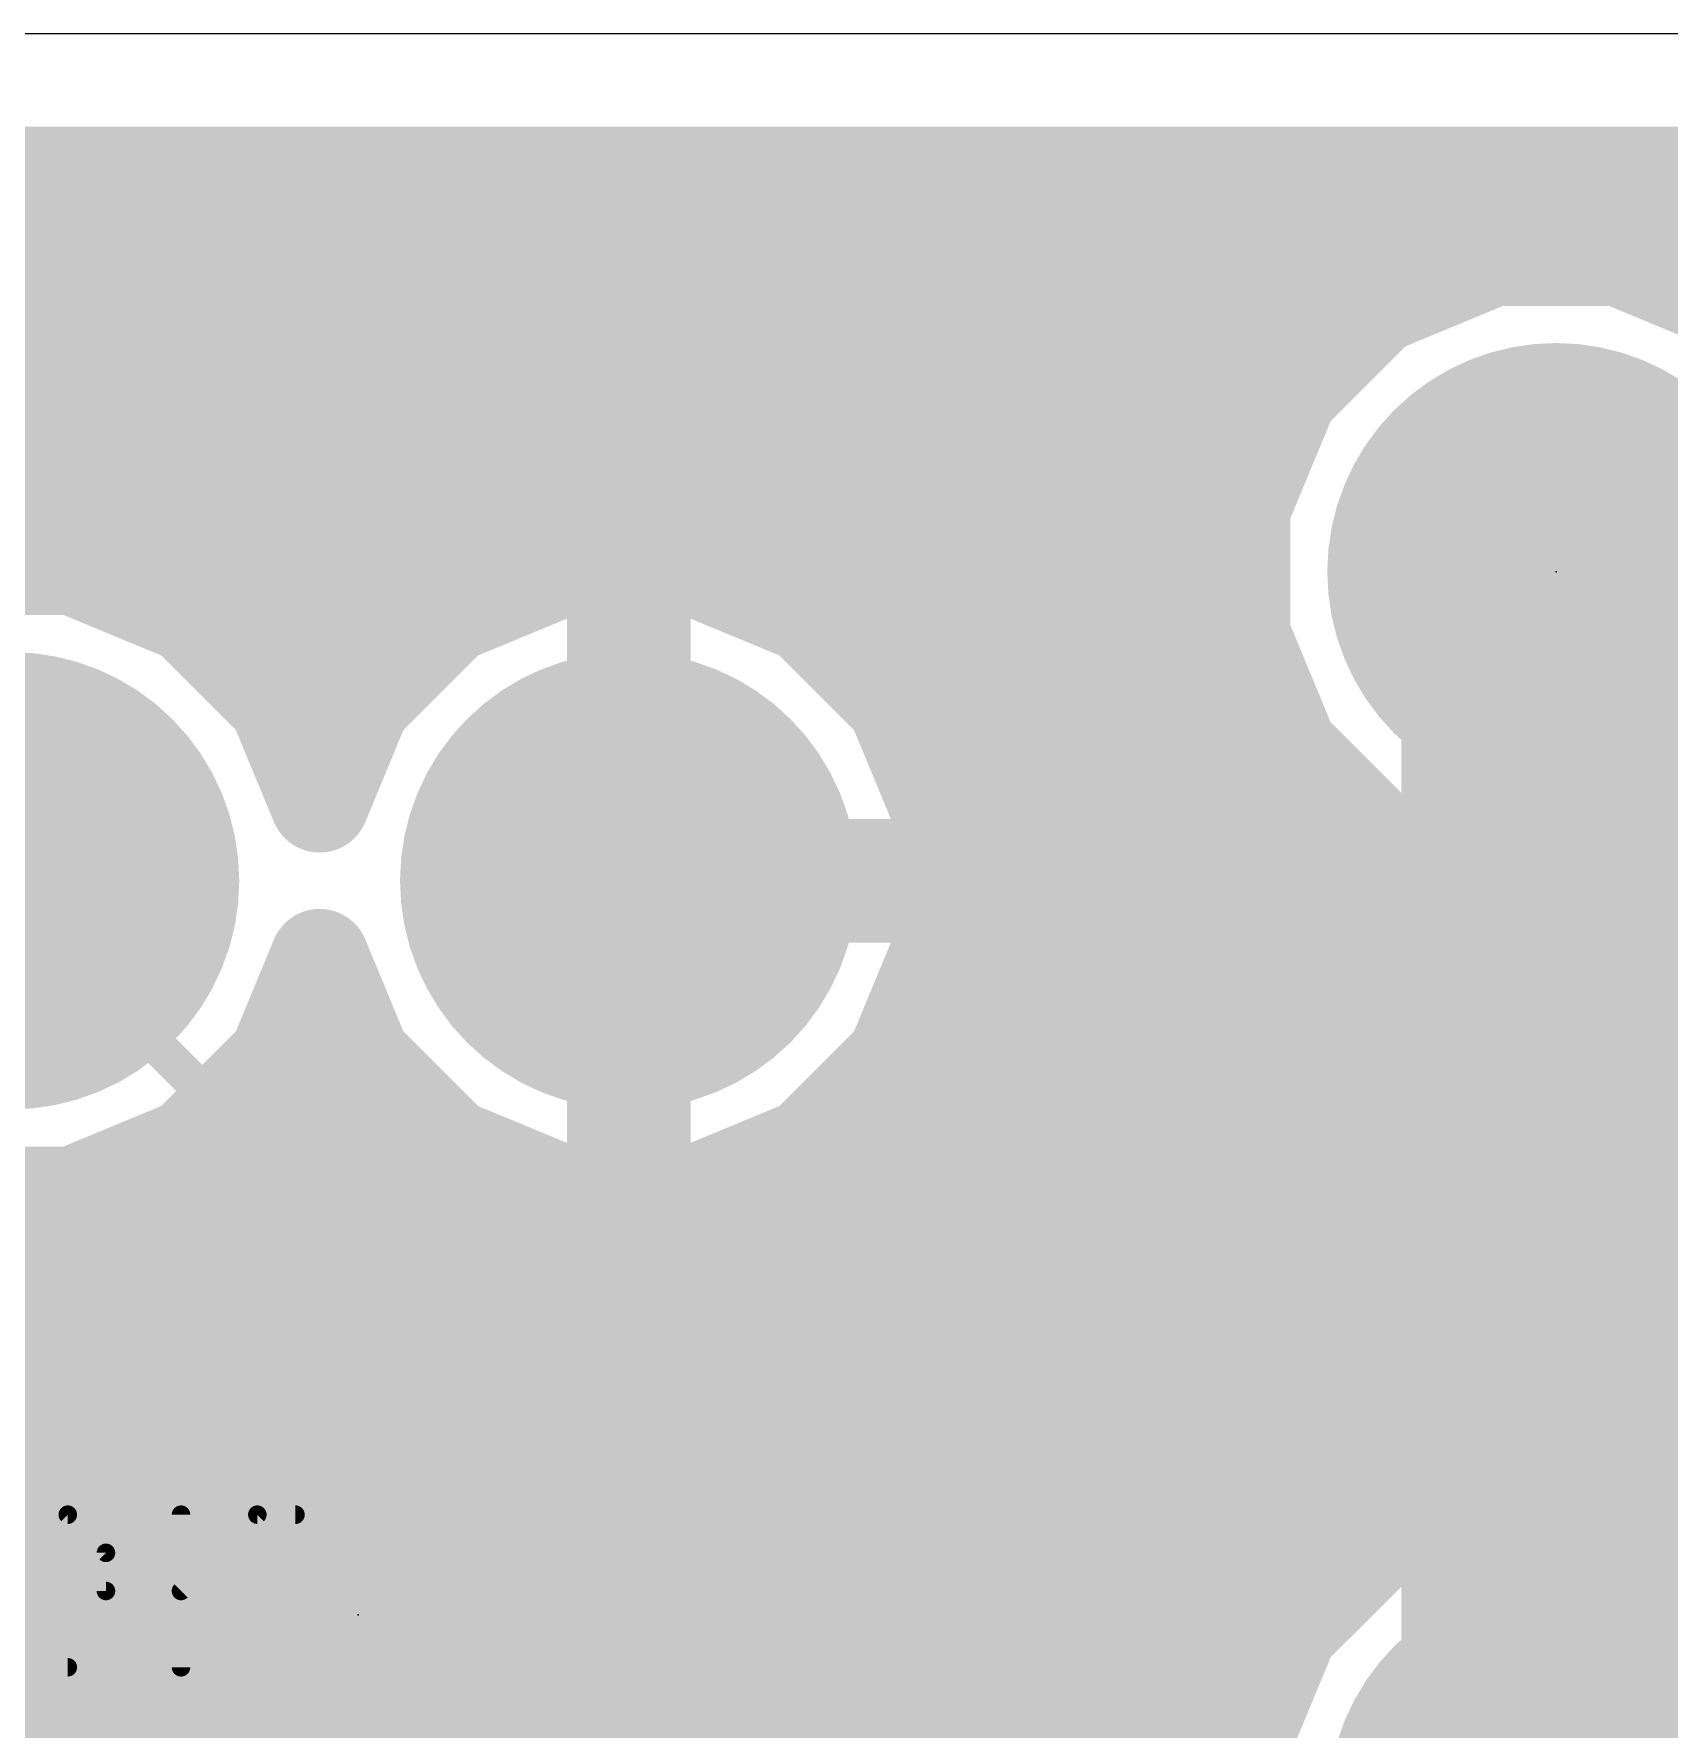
# Model space of a CAD drawing. Extents: x 0.5 to 37.4, y 3.1 to 45.2.
# Drawn here: x 14.07 to 20.78, y 35.88 to 42.85 of the extents above; entities that cross this region are included whole.
import ezdxf

# ---------------------------------------------------------------- set-up
doc = ezdxf.new("R2010")
doc.units = 0
for name, color, linetype in [('1', 22, 'CONTINUOUS'), ('112', 253, 'CONTINUOUS'), ('16', 175, 'CONTINUOUS'), ('17', 82, 'CONTINUOUS'), ('20', 7, 'CONTINUOUS'), ('21', 253, 'CONTINUOUS'), ('23', 7, 'CONTINUOUS'), ('51', 253, 'CONTINUOUS')]:
    doc.layers.add(name, color=color, linetype=linetype)

# ---------------------------------------------------------------- blocks, each defined once
blk = doc.blocks.new('RECT')
blk.add_solid([(-0.5, -0.5), (0.5, -0.5), (-0.5, 0.5), (0.5, 0.5)])
blk = doc.blocks.new('ROUNDP')
at = {"const_width": 0.5}
blk.add_lwpolyline([(0, -0.25, 1), (0, 0.25, 1), (0, -0.25)], format="xyb", dxfattribs=at)

msp = doc.modelspace()

# ---------------------------------------------------------------- linework, layer by layer
at = {"layer": '1'}
for points, const_width in [([(1.8542, 42.2658), (36.2258, 42.2658)], 0.4064), ([(1.8542, 42.2656), (36.2258, 42.2656)], 0.4064), ([(20.0623, 41.9354), (19.5862, 41.7382)], 0.4064), ([(20.5777, 41.9354), (20.0623, 41.9354)], 0.4064), ([(21.0538, 41.7382), (20.5777, 41.9354)], 0.4064), ([(1.8542, 41.8592), (19.8784, 41.8592)], 0.4064), ([(20.7616, 41.8592), (22.4184, 41.8592)], 0.4064), ([(19.5862, 41.7382), (19.2218, 41.3738)], 0.4064), ([(1.8542, 41.4528), (19.3008, 41.4528)], 0.4064), ([(19.2218, 41.3738), (19.0246, 40.8977)], 0.4064), ([(1.8542, 41.0464), (19.0862, 41.0464)], 0.4064), ([(19.0246, 40.8977), (19.0246, 40.3823)], 0.4064), ([(16.4001, 40.767), (16.1829, 40.7326)], 0.4064), ([(16.4592, 40.767), (16.4001, 40.767)], 0.4064), ([(16.4592, 39.4208), (16.4592, 40.767)], 0.4064), ([(16.6199, 40.767), (16.5608, 40.767)], 0.4064), ([(16.5608, 40.767), (16.5608, 39.4208)], 0.4064), ([(16.8371, 40.7326), (16.6199, 40.767)], 0.4064), ([(16.1829, 40.7326), (15.9737, 40.6646)], 0.4064), ([(17.0463, 40.6646), (16.8371, 40.7326)], 0.4064), ([(14.2277, 40.6654), (13.7123, 40.6654)], 0.4064), ([(14.7038, 40.4682), (14.2277, 40.6654)], 0.4064), ([(14.289, 40.64), (15.9254, 40.64)], 0.4064), ([(15.9737, 40.6646), (15.7778, 40.5648)], 0.4064), ([(16.4592, 40.64), (16.5608, 40.64)], 0.4064), ([(17.2422, 40.5648), (17.0463, 40.6646)], 0.4064), ([(17.0946, 40.64), (19.0246, 40.64)], 0.4064), ([(15.7778, 40.5648), (15.5999, 40.4356)], 0.4064), ([(17.4201, 40.4356), (17.2422, 40.5648)], 0.4064), ([(15.0682, 40.1038), (14.7038, 40.4682)], 0.4064), ([(15.5999, 40.4356), (15.4444, 40.2801)], 0.4064), ([(17.5756, 40.2801), (17.4201, 40.4356)], 0.4064), ([(19.0246, 40.3823), (19.2218, 39.9062)], 0.4064), ([(15.4444, 40.2801), (15.3152, 40.1022)], 0.4064), ([(17.7048, 40.1022), (17.5756, 40.2801)], 0.4064), ([(14.9384, 40.2336), (15.4107, 40.2336)], 0.4064), ([(16.4592, 40.2336), (16.5608, 40.2336)], 0.4064), ([(17.6093, 40.2336), (19.0862, 40.2336)], 0.4064), ([(15.1866, 39.8178), (15.0682, 40.1038)], 0.4064), ([(15.3152, 40.1022), (15.2154, 39.9063)], 0.4064), ([(17.8046, 39.9063), (17.7048, 40.1022)], 0.4064), ([(15.2154, 39.9063), (15.1866, 39.8178)], 0.4064), ([(17.8726, 39.6971), (17.8046, 39.9063)], 0.4064), ([(19.2218, 39.9062), (19.5862, 39.5418)], 0.4064), ([(15.1827, 39.8272), (15.1897, 39.8272)], 0.4064), ([(16.4592, 39.8272), (16.5608, 39.8272)], 0.4064), ([(17.8303, 39.8272), (19.3008, 39.8272)], 0.4064), ([(17.907, 39.4799), (17.8726, 39.6971)], 0.4064), ([(19.5862, 39.5418), (20.0623, 39.3446)], 0.4064), ([(20.5777, 39.3446), (21.0538, 39.5418)], 0.4064), ([(17.907, 39.4208), (17.907, 39.4799)], 0.4064), ([(16.5608, 39.4208), (16.4592, 39.4208)], 0.4064), ([(16.5608, 39.3192), (16.5608, 39.4208)], 0.4064), ([(16.5608, 39.4208), (17.907, 39.4208)], 0.4064), ([(17.907, 39.4208), (19.8784, 39.4208)], 0.4064), ([(20.7616, 39.4208), (22.4184, 39.4208)], 0.4064), ([(16.4592, 37.973), (16.4592, 39.3192)], 0.4064), ([(16.4592, 39.3192), (16.5608, 39.3192)], 0.4064), ([(16.5608, 39.3192), (16.5608, 37.973)], 0.4064), ([(17.907, 39.3192), (16.5608, 39.3192)], 0.4064), ([(17.907, 39.26), (17.907, 39.3192)], 0.4064), ([(20.0623, 39.3446), (20.5777, 39.3446)], 0.4064), ([(17.8726, 39.0429), (17.907, 39.26)], 0.4064), ([(13.97, 39.2938), (15.3924, 37.8714)], 0.1524), ([(17.8046, 38.8337), (17.8726, 39.0429)], 0.4064), ([(16.4592, 39.0144), (16.5608, 39.0144)], 0.4064), ([(17.8633, 39.0144), (29.8194, 39.0144)], 0.4064), ([(15.118, 38.7565), (15.1866, 38.9222)], 0.4064), ([(15.1866, 38.9222), (15.2154, 38.8337)], 0.4064), ([(15.2154, 38.8337), (15.3152, 38.6378)], 0.4064), ([(17.7048, 38.6378), (17.8046, 38.8337)], 0.4064), ([(15.8242, 38.0503), (15.118, 38.7565)], 0.4064), ([(15.2665, 38.608), (15.3368, 38.608)], 0.4064), ([(15.3152, 38.6378), (15.4444, 38.4599)], 0.4064), ([(16.4592, 38.608), (16.5608, 38.608)], 0.4064), ([(17.5756, 38.4599), (17.7048, 38.6378)], 0.4064), ([(17.6832, 38.608), (29.651, 38.608)], 0.4064), ([(15.4444, 38.4599), (15.5999, 38.3044)], 0.4064), ([(17.4201, 38.3044), (17.5756, 38.4599)], 0.4064), ([(15.5999, 38.3044), (15.7778, 38.1752)], 0.4064), ([(17.2422, 38.1752), (17.4201, 38.3044)], 0.4064), ([(15.6729, 38.2016), (15.7414, 38.2016)], 0.4064), ([(16.4592, 38.2016), (16.5608, 38.2016)], 0.4064), ([(17.2786, 38.2016), (29.6164, 38.2016)], 0.4064), ([(14.2277, 38.0746), (14.4758, 38.1774)], 0.4064), ([(14.4758, 38.1774), (14.8226, 37.8305)], 0.4064), ([(15.7778, 38.1752), (15.9737, 38.0754)], 0.4064), ([(17.0463, 38.0754), (17.2422, 38.1752)], 0.4064), ([(13.7123, 38.0746), (14.2277, 38.0746)], 0.4064), ([(15.8242, 37.8593), (15.8242, 38.0503)], 0.4064), ([(15.9737, 38.0754), (16.1829, 38.0074)], 0.4064), ([(16.8371, 38.0074), (17.0463, 38.0754)], 0.4064), ([(16.1829, 38.0074), (16.4001, 37.973)], 0.4064), ([(16.4001, 37.973), (16.4592, 37.973)], 0.4064), ([(16.5608, 37.973), (16.6199, 37.973)], 0.4064), ([(16.6199, 37.973), (16.8371, 38.0074)], 0.4064), ([(15.946, 37.8593), (15.8242, 37.8593)], 0.4064), ([(16.1543, 37.651), (15.946, 37.8593)], 0.4064), ([(7.2168, 37.7952), (14.7873, 37.7952)], 0.4064), ([(14.8226, 37.8305), (14.6432, 37.651)], 0.4064), ([(16.0102, 37.7952), (29.6164, 37.7952)], 0.4064), ([(15.3924, 37.8714), (15.3924, 37.1094)], 0.1524), ([(14.6432, 37.651), (14.6432, 36.5565)], 0.4064), ([(16.1543, 36.5565), (16.1543, 37.651)], 0.4064), ([(7.6232, 37.3888), (14.6432, 37.3888)], 0.4064), ([(16.1543, 37.3888), (29.7352, 37.3888)], 0.4064), ([(7.6454, 36.9824), (14.6432, 36.9824)], 0.4064), ([(15.3924, 37.1094), (15.3988, 37.1038)], 0.1524), ([(16.1543, 36.9824), (29.9035, 36.9824)], 0.4064), ([(20.0623, 36.8554), (19.5862, 36.6582)], 0.4064), ([(20.5777, 36.8554), (20.0623, 36.8554)], 0.4064), ([(21.0538, 36.6582), (20.5777, 36.8554)], 0.4064), ([(19.5862, 36.6582), (19.2218, 36.2938)], 0.4064), ([(7.6454, 36.576), (14.6432, 36.576)], 0.4064), ([(14.6432, 36.5565), (14.8459, 36.3537)], 0.4064), ([(15.9516, 36.3537), (16.1543, 36.5565)], 0.4064), ([(16.1543, 36.576), (19.504, 36.576)], 0.4064), ([(14.8459, 36.3537), (14.6432, 36.151)], 0.4064), ([(16.1543, 36.151), (15.9516, 36.3537)], 0.4064), ([(19.2218, 36.2938), (19.0246, 35.8177)], 0.4064), ([(7.5216, 36.1696), (14.6617, 36.1696)], 0.4064), ([(16.1358, 36.1696), (19.1704, 36.1696)], 0.4064), ([(14.6432, 36.151), (14.6432, 35.0565)], 0.4064), ([(16.1543, 35.0565), (16.1543, 36.151)], 0.4064), ([(19.0246, 35.8177), (19.0246, 35.3023)], 0.4064), ([(7.1152, 35.7632), (14.6432, 35.7632)], 0.4064), ([(16.1543, 35.7632), (19.0246, 35.7632)], 0.4064)]:
    msp.add_lwpolyline(points, dxfattribs=dict(at, const_width=const_width))
for points, const_width in [([(20.0623, 42.037, 1), (20.0623, 41.8338)], 0.2032), ([(20.1012, 41.8415, 1), (20.0234, 42.0293)], 0.2032), ([(20.6166, 42.0293, 1), (20.5388, 41.8415)], 0.2032), ([(20.5777, 41.8338, 1), (20.5777, 42.037)], 0.2032), ([(19.8784, 41.7576, 1), (19.8784, 41.9608)], 0.2032), ([(20.7616, 41.9608, 1), (20.7616, 41.7576)], 0.2032), ([(19.6581, 41.6663, 1), (19.5144, 41.81)], 0.2032), ([(19.5473, 41.8321, 1), (19.6251, 41.6443)], 0.2032), ([(19.3008, 41.3512, 1), (19.3008, 41.5544)], 0.2032), ([(19.15, 41.4456, 1), (19.2937, 41.3019)], 0.2032), ([(19.3157, 41.3349, 1), (19.1279, 41.4127)], 0.2032), ([(19.0862, 40.9448, 1), (19.0862, 41.148)], 0.2032), ([(19.1262, 40.8977, 1), (18.923, 40.8977)], 0.2032), ([(18.9307, 40.9366, 1), (19.1185, 40.8588)], 0.2032), ([(16.4001, 40.8686, 1), (16.4001, 40.6654)], 0.2032), ([(16.5608, 40.767, 1), (16.3576, 40.767)], 0.2032), ([(16.4159, 40.6666, 1), (16.3842, 40.8673)], 0.2032), ([(16.5608, 40.8686, 1), (16.5608, 40.6654)], 0.2032), ([(16.6624, 40.767, 1), (16.4592, 40.767)], 0.2032), ([(16.4592, 40.6654, 1), (16.4592, 40.8686)], 0.2032), ([(16.6358, 40.8673, 1), (16.6041, 40.6666)], 0.2032), ([(16.62, 40.6654, 1), (16.6199, 40.8686)], 0.2032), ([(16.167, 40.8329, 1), (16.1988, 40.6322)], 0.2032), ([(16.2143, 40.636, 1), (16.1515, 40.8292)], 0.2032), ([(16.8685, 40.8292, 1), (16.8057, 40.636)], 0.2032), ([(16.8212, 40.6322, 1), (16.853, 40.8329)], 0.2032), ([(14.2666, 40.7593, 1), (14.1888, 40.5715)], 0.2032), ([(14.289, 40.7416, 1), (14.289, 40.5384)], 0.2032), ([(14.2277, 40.5638, 1), (14.2277, 40.767)], 0.2032), ([(15.9423, 40.7613, 1), (16.0051, 40.568)], 0.2032), ([(15.9254, 40.5384, 1), (15.9254, 40.7416)], 0.2032), ([(16.0199, 40.5741, 1), (15.9276, 40.7552)], 0.2032), ([(16.4592, 40.7416, 1), (16.4592, 40.5384)], 0.2032), ([(16.5608, 40.5384, 1), (16.5608, 40.7416)], 0.2032), ([(17.0924, 40.7552, 1), (17.0001, 40.5741)], 0.2032), ([(17.0946, 40.7416, 1), (17.0946, 40.5384)], 0.2032), ([(17.0149, 40.568, 1), (17.0777, 40.7613)], 0.2032), ([(19.0246, 40.5384, 1), (19.0246, 40.7416)], 0.2032), ([(15.7317, 40.6553, 1), (15.8239, 40.4743)], 0.2032), ([(15.8375, 40.4826, 1), (15.7181, 40.647)], 0.2032), ([(17.3019, 40.647, 1), (17.1825, 40.4826)], 0.2032), ([(17.1961, 40.4743, 1), (17.2883, 40.6553)], 0.2032), ([(14.7756, 40.54, 1), (14.6319, 40.3963)], 0.2032), ([(14.6649, 40.3743, 1), (14.7427, 40.5621)], 0.2032), ([(15.5402, 40.5178, 1), (15.6596, 40.3534)], 0.2032), ([(15.6718, 40.3637, 1), (15.5281, 40.5074)], 0.2032), ([(17.4919, 40.5074, 1), (17.3482, 40.3637)], 0.2032), ([(17.3604, 40.3534, 1), (17.4798, 40.5178)], 0.2032), ([(19.1185, 40.4212, 1), (18.9307, 40.3434)], 0.2032), ([(15.5266, 40.2204, 1), (15.3622, 40.3398)], 0.2032), ([(17.6578, 40.3398, 1), (17.4934, 40.2204)], 0.2032), ([(18.923, 40.3823, 1), (19.1262, 40.3823)], 0.2032), ([(14.9384, 40.3352, 1), (14.9384, 40.132)], 0.2032), ([(15.3726, 40.3519, 1), (15.5163, 40.2082)], 0.2032), ([(15.4107, 40.132, 1), (15.4107, 40.3352)], 0.2032), ([(16.4592, 40.3352, 1), (16.4592, 40.132)], 0.2032), ([(16.5608, 40.132, 1), (16.5608, 40.3352)], 0.2032), ([(17.5037, 40.2082, 1), (17.6474, 40.3519)], 0.2032), ([(17.6093, 40.3352, 1), (17.6093, 40.132)], 0.2032), ([(19.0862, 40.132, 1), (19.0862, 40.3352)], 0.2032), ([(15.1621, 40.1427, 1), (14.9743, 40.0649)], 0.2032), ([(14.9963, 40.0319, 1), (15.14, 40.1756)], 0.2032), ([(15.4057, 40.0561, 1), (15.2247, 40.1483)], 0.2032), ([(17.7953, 40.1483, 1), (17.6143, 40.0561)], 0.2032), ([(15.233, 40.1619, 1), (15.3974, 40.0425)], 0.2032), ([(17.6226, 40.0425, 1), (17.787, 40.1619)], 0.2032), ([(15.312, 39.8749, 1), (15.1187, 39.9377)], 0.2032), ([(17.9013, 39.9377, 1), (17.708, 39.8749)], 0.2032), ([(19.2937, 39.9781, 1), (19.15, 39.8344)], 0.2032), ([(15.1827, 39.9288, 1), (15.1827, 39.7256)], 0.2032), ([(15.1248, 39.9524, 1), (15.3059, 39.8601)], 0.2032), ([(15.1897, 39.7256, 1), (15.1897, 39.9288)], 0.2032), ([(16.4592, 39.9288, 1), (16.4592, 39.7256)], 0.2032), ([(16.5608, 39.7256, 1), (16.5608, 39.9288)], 0.2032), ([(17.7141, 39.8601, 1), (17.8952, 39.9524)], 0.2032), ([(17.8303, 39.9288, 1), (17.8303, 39.7256)], 0.2032), ([(19.1279, 39.8673, 1), (19.3157, 39.9451)], 0.2032), ([(19.3008, 39.7256, 1), (19.3008, 39.9288)], 0.2032), ([(15.09, 39.8492, 1), (15.2832, 39.7864)], 0.2032), ([(15.0928, 39.779, 1), (15.2805, 39.8567)], 0.2032), ([(17.9729, 39.713, 1), (17.7722, 39.6812)], 0.2032), ([(17.776, 39.6657, 1), (17.9692, 39.7285)], 0.2032), ([(19.6251, 39.6357, 1), (19.5473, 39.4479)], 0.2032), ([(19.5144, 39.47, 1), (19.6581, 39.6137)], 0.2032), ([(18.0086, 39.4799, 1), (17.8054, 39.4799)], 0.2032), ([(16.4592, 39.5224, 1), (16.4592, 39.3192)], 0.2032), ([(16.6624, 39.4208, 1), (16.4592, 39.4208)], 0.2032), ([(16.5608, 39.5224, 1), (16.5608, 39.3192)], 0.2032), ([(16.5608, 39.3192, 1), (16.5608, 39.5224)], 0.2032), ([(17.907, 39.5224, 1), (17.907, 39.3192)], 0.2032), ([(17.8066, 39.4641, 1), (18.0073, 39.4958)], 0.2032), ([(17.907, 39.3192, 1), (17.907, 39.5224)], 0.2032), ([(19.8784, 39.3192, 1), (19.8784, 39.5224)], 0.2032), ([(20.7616, 39.5224, 1), (20.7616, 39.3192)], 0.2032), ([(16.5608, 39.3192, 1), (16.3576, 39.3192)], 0.2032), ([(16.4592, 39.4208, 1), (16.4592, 39.2176)], 0.2032), ([(16.3576, 39.4208, 1), (16.5608, 39.4208)], 0.2032), ([(16.6624, 39.3192, 1), (16.4592, 39.3192)], 0.2032), ([(16.5608, 39.4208, 1), (16.5608, 39.2176)], 0.2032), ([(16.4592, 39.4208, 1), (16.6624, 39.4208)], 0.2032), ([(16.5608, 39.2176, 1), (16.5608, 39.4208)], 0.2032), ([(18.0086, 39.3192, 1), (17.8054, 39.3192)], 0.2032), ([(17.8054, 39.4208, 1), (18.0086, 39.4208)], 0.2032), ([(17.907, 39.2176, 1), (17.907, 39.4208)], 0.2032), ([(20.0623, 39.4462, 1), (20.0623, 39.243)], 0.2032), ([(20.0234, 39.2507, 1), (20.1012, 39.4385)], 0.2032), ([(20.5388, 39.4385, 1), (20.6166, 39.2507)], 0.2032), ([(20.5777, 39.243, 1), (20.5777, 39.4462)], 0.2032), ([(18.0073, 39.2442, 1), (17.8066, 39.2759)], 0.2032), ([(16.4592, 39.3192, 1), (16.6624, 39.3192)], 0.2032), ([(17.8054, 39.26, 1), (18.0086, 39.26)], 0.2032), ([(17.9692, 39.0115, 1), (17.776, 39.0743)], 0.2032), ([(16.4592, 39.116, 1), (16.4592, 38.9128)], 0.2032), ([(16.5608, 38.9128, 1), (16.5608, 39.116)], 0.2032), ([(17.8633, 39.116, 1), (17.8633, 38.9128)], 0.2032), ([(17.7722, 39.0588, 1), (17.9729, 39.027)], 0.2032), ([(15.2832, 38.9535, 1), (15.09, 38.8908)], 0.2032), ([(15.2805, 38.8833, 1), (15.0928, 38.961)], 0.2032), ([(15.3059, 38.8799, 1), (15.1248, 38.7876)], 0.2032), ([(17.8952, 38.7876, 1), (17.7141, 38.8799)], 0.2032), ([(15.1898, 38.8283, 1), (15.0461, 38.6846)], 0.2032), ([(15.1187, 38.8023, 1), (15.312, 38.8651)], 0.2032), ([(17.708, 38.8651, 1), (17.9013, 38.8023)], 0.2032), ([(15.0241, 38.7953, 1), (15.2119, 38.7176)], 0.2032), ([(15.2665, 38.7096, 1), (15.2665, 38.5064)], 0.2032), ([(15.3974, 38.6975, 1), (15.233, 38.5781)], 0.2032), ([(15.3368, 38.5064, 1), (15.3368, 38.7096)], 0.2032), ([(16.4592, 38.7096, 1), (16.4592, 38.5064)], 0.2032), ([(16.5608, 38.5064, 1), (16.5608, 38.7096)], 0.2032), ([(17.6832, 38.7096, 1), (17.6832, 38.5064)], 0.2032), ([(17.787, 38.5781, 1), (17.6226, 38.6975)], 0.2032), ([(15.2247, 38.5917, 1), (15.4057, 38.6839)], 0.2032), ([(17.6143, 38.6839, 1), (17.7953, 38.5917)], 0.2032), ([(15.5163, 38.5318, 1), (15.3726, 38.3881)], 0.2032), ([(17.6474, 38.3881, 1), (17.5037, 38.5318)], 0.2032), ([(15.3622, 38.4002, 1), (15.5266, 38.5196)], 0.2032), ([(17.4934, 38.5196, 1), (17.6578, 38.4002)], 0.2032), ([(15.6596, 38.3866, 1), (15.5402, 38.2222)], 0.2032), ([(15.5281, 38.2326, 1), (15.6718, 38.3763)], 0.2032), ([(17.3482, 38.3763, 1), (17.4919, 38.2326)], 0.2032), ([(17.4798, 38.2222, 1), (17.3604, 38.3866)], 0.2032), ([(15.6729, 38.3032, 1), (15.6729, 38.1)], 0.2032), ([(15.7414, 38.1, 1), (15.7414, 38.3032)], 0.2032), ([(16.4592, 38.3032, 1), (16.4592, 38.1)], 0.2032), ([(16.5608, 38.1, 1), (16.5608, 38.3032)], 0.2032), ([(17.2786, 38.3032, 1), (17.2786, 38.1)], 0.2032), ([(14.5476, 38.2492, 1), (14.4039, 38.1055)], 0.2032), ([(14.5147, 38.0835, 1), (14.4369, 38.2712)], 0.2032), ([(15.8239, 38.2657, 1), (15.7317, 38.0847)], 0.2032), ([(15.7181, 38.093, 1), (15.8375, 38.2574)], 0.2032), ([(17.1825, 38.2574, 1), (17.3019, 38.093)], 0.2032), ([(17.2883, 38.0847, 1), (17.1961, 38.2657)], 0.2032), ([(14.1888, 38.1685, 1), (14.2666, 37.9807)], 0.2032), ([(14.2277, 37.973, 1), (14.2277, 38.1762)], 0.2032), ([(15.9258, 38.0503, 1), (15.7226, 38.0503)], 0.2032), ([(16.0051, 38.172, 1), (15.9423, 37.9787)], 0.2032), ([(15.9276, 37.9848, 1), (16.0199, 38.1659)], 0.2032), ([(17.0001, 38.1659, 1), (17.0924, 37.9848)], 0.2032), ([(17.0777, 37.9787, 1), (17.0149, 38.172)], 0.2032), ([(15.7524, 37.9784, 1), (15.896, 38.1221)], 0.2032), ([(16.1988, 38.1077, 1), (16.167, 37.9071)], 0.2032), ([(16.1515, 37.9108, 1), (16.2143, 38.104)], 0.2032), ([(16.4001, 38.0746, 1), (16.4001, 37.8714)], 0.2032), ([(16.3842, 37.8727, 1), (16.4159, 38.0733)], 0.2032), ([(16.4592, 37.8714, 1), (16.4592, 38.0746)], 0.2032), ([(16.5608, 38.0746, 1), (16.5608, 37.8714)], 0.2032), ([(16.6041, 38.0733, 1), (16.6358, 37.8727)], 0.2032), ([(16.62, 37.8714, 1), (16.6199, 38.0746)], 0.2032), ([(16.8057, 38.104, 1), (16.8685, 37.9108)], 0.2032), ([(16.853, 37.9071, 1), (16.8212, 38.1077)], 0.2032), ([(15.8242, 37.9609, 1), (15.8242, 37.7577)], 0.2032), ([(16.0179, 37.9312, 1), (15.8742, 37.7875)], 0.2032), ([(15.946, 37.7577, 1), (15.946, 37.9609)], 0.2032), ([(16.3576, 37.973, 1), (16.5608, 37.973)], 0.2032), ([(16.4592, 37.973, 1), (16.6624, 37.973)], 0.2032), ([(14.8945, 37.7587, 1), (14.7508, 37.9024)], 0.2032), ([(14.7508, 37.7587, 1), (14.8945, 37.9024)], 0.2032), ([(14.7873, 37.6936, 1), (14.7873, 37.8968)], 0.2032), ([(16.0102, 37.8968, 1), (16.0102, 37.6936)], 0.2032), ([(15.4305, 37.8714, 1), (15.3543, 37.8714)], 0.0762), ([(15.3655, 37.8445, 1), (15.4193, 37.8983)], 0.0762), ([(15.7226, 37.8593, 1), (15.9258, 37.8593)], 0.2032), ([(14.7447, 37.651, 1), (14.5416, 37.651)], 0.2032), ([(16.2559, 37.651, 1), (16.0527, 37.651)], 0.2032), ([(14.5713, 37.7229, 1), (14.715, 37.5792)], 0.2032), ([(16.0825, 37.5792, 1), (16.2262, 37.7229)], 0.2032), ([(14.6432, 37.2872, 1), (14.6432, 37.4904)], 0.2032), ([(16.1543, 37.4904, 1), (16.1543, 37.2872)], 0.2032), ([(14.6432, 36.8808, 1), (14.6432, 37.084)], 0.2032), ([(15.4177, 37.1379, 1), (15.3671, 37.0809)], 0.0762), ([(15.3543, 37.1094, 1), (15.4305, 37.1094)], 0.0762), ([(15.3734, 37.0753, 1), (15.4241, 37.1322)], 0.0762), ([(16.1543, 37.084, 1), (16.1543, 36.8808)], 0.2032), ([(20.0623, 36.957, 1), (20.0623, 36.7538)], 0.2032), ([(20.1012, 36.7615, 1), (20.0234, 36.9493)], 0.2032), ([(20.6166, 36.9493, 1), (20.5388, 36.7615)], 0.2032), ([(20.5777, 36.7538, 1), (20.5777, 36.957)], 0.2032), ([(19.5473, 36.7521, 1), (19.6251, 36.5643)], 0.2032), ([(19.6581, 36.5863, 1), (19.5144, 36.73)], 0.2032), ([(14.715, 36.6283, 1), (14.5713, 36.4846)], 0.2032), ([(14.6432, 36.4744, 1), (14.6432, 36.6776)], 0.2032), ([(16.1543, 36.6776, 1), (16.1543, 36.4744)], 0.2032), ([(16.2262, 36.4846, 1), (16.0825, 36.6283)], 0.2032), ([(19.504, 36.4744, 1), (19.504, 36.6776)], 0.2032), ([(14.5416, 36.5565, 1), (14.7447, 36.5565)], 0.2032), ([(16.0527, 36.5565, 1), (16.2559, 36.5565)], 0.2032), ([(14.9177, 36.2819, 1), (14.774, 36.4256)], 0.2032), ([(14.774, 36.2819, 1), (14.9177, 36.4256)], 0.2032), ([(16.0235, 36.4256, 1), (15.8798, 36.2819)], 0.2032), ([(15.8798, 36.4256, 1), (16.0235, 36.2819)], 0.2032), ([(19.15, 36.3656, 1), (19.2937, 36.2219)], 0.2032), ([(19.3157, 36.2549, 1), (19.1279, 36.3327)], 0.2032), ([(14.6617, 36.068, 1), (14.6617, 36.2712)], 0.2032), ([(16.1358, 36.2712, 1), (16.1358, 36.068)], 0.2032), ([(19.1704, 36.068, 1), (19.1704, 36.2712)], 0.2032), ([(14.5713, 36.2229, 1), (14.715, 36.0792)], 0.2032), ([(14.7447, 36.151, 1), (14.5416, 36.151)], 0.2032), ([(16.2559, 36.151, 1), (16.0527, 36.151)], 0.2032), ([(16.0825, 36.0792, 1), (16.2262, 36.2229)], 0.2032), ([(19.1262, 35.8177, 1), (18.923, 35.8177)], 0.2032), ([(14.6432, 35.6616, 1), (14.6432, 35.8648)], 0.2032), ([(16.1543, 35.8648, 1), (16.1543, 35.6616)], 0.2032), ([(18.9307, 35.8566, 1), (19.1185, 35.7788)], 0.2032), ([(19.0246, 35.6616, 1), (19.0246, 35.8648)], 0.2032)]:
    msp.add_lwpolyline(points, format="xyb", dxfattribs=dict(at, const_width=const_width))
at = {"layer": '112'}
for points, const_width in [([(19.05, 41.91), (19.05, 34.29)], 0.254), ([(26.67, 41.91), (19.05, 41.91)], 0.254), ([(13.8917, 36.7649), (14.2052, 36.7649)], 0.0762), ([(14.2052, 36.7649), (14.362, 36.6082)], 0.0762), ([(14.6704, 36.1379), (14.6704, 36.7649)], 0.0762), ([(14.6704, 36.4514), (14.984, 36.7649)], 0.0762), ([(14.984, 36.7649), (15.1407, 36.7649)], 0.0762), ([(14.362, 36.6082), (14.362, 36.4514)], 0.0762), ([(14.362, 36.4514), (13.7349, 36.4514)], 0.0762), ([(14.2052, 36.1379), (13.8917, 36.1379)], 0.0762)]:
    msp.add_lwpolyline(points, dxfattribs=dict(at, const_width=const_width))
for points, const_width in [([(19.1135, 41.91, 1), (18.9865, 41.91)], 0.127), ([(19.05, 41.9735, 1), (19.05, 41.8465)], 0.127), ([(14.2187, 36.7784, 1), (14.1917, 36.7514)], 0.0381), ([(14.2052, 36.7459, 1), (14.2052, 36.784)], 0.0381), ([(14.6895, 36.7649, 1), (14.6514, 36.7649)], 0.0381), ([(14.984, 36.784, 1), (14.984, 36.7459)], 0.0381), ([(14.9974, 36.7514, 1), (14.9705, 36.7784)], 0.0381), ([(15.1407, 36.7459, 1), (15.1407, 36.784)], 0.0381), ([(14.381, 36.6082, 1), (14.3429, 36.6082)], 0.0381), ([(14.3485, 36.5947, 1), (14.3754, 36.6216)], 0.0381), ([(14.3429, 36.4514, 1), (14.381, 36.4514)], 0.0381), ([(14.362, 36.4323, 1), (14.362, 36.4704)], 0.0381), ([(14.657, 36.4649, 1), (14.6839, 36.4379)], 0.0381), ([(14.2052, 36.1188, 1), (14.2052, 36.1569)], 0.0381), ([(14.6514, 36.1379, 1), (14.6895, 36.1379)], 0.0381)]:
    msp.add_lwpolyline(points, format="xyb", dxfattribs=dict(at, const_width=const_width))
at = {"layer": '16'}
for points, const_width in [([(1.8542, 42.2658), (36.2258, 42.2658)], 0.4064), ([(1.8542, 42.2656), (36.2258, 42.2656)], 0.4064), ([(20.0623, 41.9354), (19.5862, 41.7382)], 0.4064), ([(20.5777, 41.9354), (20.0623, 41.9354)], 0.4064), ([(21.0538, 41.7382), (20.5777, 41.9354)], 0.4064), ([(1.8542, 41.8592), (19.8784, 41.8592)], 0.4064), ([(20.7616, 41.8592), (22.1757, 41.8592)], 0.4064), ([(19.5862, 41.7382), (19.2218, 41.3738)], 0.4064), ([(1.8542, 41.4528), (19.3008, 41.4528)], 0.4064), ([(19.2218, 41.3738), (19.0246, 40.8977)], 0.4064), ([(1.8542, 41.0464), (19.0862, 41.0464)], 0.4064), ([(20.32, 38.1), (20.32, 40.64)], 1.27), ([(19.0246, 40.8977), (19.0246, 40.3823)], 0.4064), ([(14.2277, 40.6654), (13.7123, 40.6654)], 0.4064), ([(14.7038, 40.4682), (14.2277, 40.6654)], 0.4064), ([(14.289, 40.64), (16.191, 40.64)], 0.4064), ([(16.2523, 40.6654), (15.7762, 40.4682)], 0.4064), ([(16.7677, 40.6654), (16.2523, 40.6654)], 0.4064), ([(17.2438, 40.4682), (16.7677, 40.6654)], 0.4064), ([(16.829, 40.64), (19.0246, 40.64)], 0.4064), ([(15.0682, 40.1038), (14.7038, 40.4682)], 0.4064), ([(15.7762, 40.4682), (15.4118, 40.1038)], 0.4064), ([(17.6082, 40.1038), (17.2438, 40.4682)], 0.4064), ([(19.0246, 40.3823), (19.2218, 39.9062)], 0.4064), ([(14.9384, 40.2336), (15.5416, 40.2336)], 0.4064), ([(17.4784, 40.2336), (19.0862, 40.2336)], 0.4064), ([(15.24, 39.689), (15.0682, 40.1038)], 0.4064), ([(15.4118, 40.1038), (15.24, 39.689)], 0.4064), ([(17.8054, 39.6277), (17.6082, 40.1038)], 0.4064), ([(19.2218, 39.9062), (19.3294, 39.7986)], 0.4064), ([(15.1828, 39.8272), (15.2972, 39.8272)], 0.4064), ([(17.7228, 39.8272), (19.3008, 39.8272)], 0.4064), ([(19.3294, 39.7986), (19.3294, 36.4014)], 0.4064), ([(17.8054, 39.1123), (17.8054, 39.6277)], 0.4064), ([(17.8054, 39.4208), (19.3294, 39.4208)], 0.4064), ([(17.6082, 38.6362), (17.8054, 39.1123)], 0.4064), ([(15.0682, 38.6362), (15.24, 39.051)], 0.4064), ([(15.24, 39.051), (15.4118, 38.6362)], 0.4064), ([(15.2248, 39.0144), (15.2552, 39.0144)], 0.4064), ([(17.7648, 39.0144), (19.3294, 39.0144)], 0.4064), ([(14.7038, 38.2718), (15.0682, 38.6362)], 0.4064), ([(15.04, 38.608), (15.44, 38.608)], 0.4064), ([(15.4118, 38.6362), (15.7762, 38.2718)], 0.4064), ([(17.2438, 38.2718), (17.6082, 38.6362)], 0.4064), ([(17.58, 38.608), (19.3294, 38.608)], 0.4064), ([(31.75, 38.1), (20.32, 38.1)], 1.27), ([(20.32, 35.56), (20.32, 38.1)], 1.27), ([(14.4018, 38.1467), (14.7038, 38.2718)], 0.4064), ([(15.7762, 38.2718), (16.2523, 38.0746)], 0.4064), ([(16.7677, 38.0746), (17.2438, 38.2718)], 0.4064), ([(14.5343, 38.2016), (15.9457, 38.2016)], 0.4064), ([(17.0743, 38.2016), (19.3294, 38.2016)], 0.4064), ([(14.4018, 37.0575), (14.4018, 38.1467)], 0.4064), ([(16.2523, 38.0746), (16.7677, 38.0746)], 0.4064), ([(14.4018, 37.7952), (19.3294, 37.7952)], 0.4064), ([(14.4018, 37.3888), (19.3294, 37.3888)], 0.4064), ([(11.731, 34.3867), (14.4018, 37.0575)], 0.4064), ([(14.3267, 36.9824), (19.3294, 36.9824)], 0.4064), ([(13.9203, 36.576), (19.3294, 36.576)], 0.4064), ([(19.3294, 36.4014), (19.2218, 36.2938)], 0.4064), ([(19.2218, 36.2938), (19.0246, 35.8177)], 0.4064), ([(13.5139, 36.1696), (19.1704, 36.1696)], 0.4064), ([(19.0246, 35.8177), (19.0246, 35.3023)], 0.4064), ([(13.1075, 35.7632), (19.0246, 35.7632)], 0.4064)]:
    msp.add_lwpolyline(points, dxfattribs=dict(at, const_width=const_width))
for points, const_width in [([(20.0623, 42.037, 1), (20.0623, 41.8338)], 0.2032), ([(20.1012, 41.8415, 1), (20.0234, 42.0293)], 0.2032), ([(20.6166, 42.0293, 1), (20.5388, 41.8415)], 0.2032), ([(20.5777, 41.8338, 1), (20.5777, 42.037)], 0.2032), ([(19.8784, 41.7576, 1), (19.8784, 41.9608)], 0.2032), ([(20.7616, 41.9608, 1), (20.7616, 41.7576)], 0.2032), ([(19.6581, 41.6663, 1), (19.5144, 41.81)], 0.2032), ([(19.5473, 41.8321, 1), (19.6251, 41.6443)], 0.2032), ([(19.3008, 41.3512, 1), (19.3008, 41.5544)], 0.2032), ([(19.15, 41.4456, 1), (19.2937, 41.3019)], 0.2032), ([(19.3157, 41.3349, 1), (19.1279, 41.4127)], 0.2032), ([(19.0862, 40.9448, 1), (19.0862, 41.148)], 0.2032), ([(20.6375, 40.64, 1), (20.0025, 40.64)], 0.635), ([(19.1262, 40.8977, 1), (18.923, 40.8977)], 0.2032), ([(18.9307, 40.9366, 1), (19.1185, 40.8588)], 0.2032), ([(14.2666, 40.7593, 1), (14.1888, 40.5715)], 0.2032), ([(14.289, 40.7416, 1), (14.289, 40.5384)], 0.2032), ([(14.2277, 40.5638, 1), (14.2277, 40.767)], 0.2032), ([(16.2523, 40.767, 1), (16.2523, 40.5638)], 0.2032), ([(16.191, 40.5384, 1), (16.191, 40.7416)], 0.2032), ([(16.2912, 40.5715, 1), (16.2134, 40.7593)], 0.2032), ([(16.8066, 40.7593, 1), (16.7288, 40.5715)], 0.2032), ([(16.829, 40.7416, 1), (16.829, 40.5384)], 0.2032), ([(16.7677, 40.5638, 1), (16.7677, 40.767)], 0.2032), ([(19.0246, 40.5384, 1), (19.0246, 40.7416)], 0.2032), ([(14.7756, 40.54, 1), (14.6319, 40.3963)], 0.2032), ([(14.6649, 40.3743, 1), (14.7427, 40.5621)], 0.2032), ([(15.7373, 40.5621, 1), (15.8151, 40.3743)], 0.2032), ([(15.8481, 40.3963, 1), (15.7044, 40.54)], 0.2032), ([(17.3156, 40.54, 1), (17.1719, 40.3963)], 0.2032), ([(17.2049, 40.3743, 1), (17.2827, 40.5621)], 0.2032), ([(19.1185, 40.4212, 1), (18.9307, 40.3434)], 0.2032), ([(18.923, 40.3823, 1), (19.1262, 40.3823)], 0.2032), ([(14.9384, 40.3352, 1), (14.9384, 40.132)], 0.2032), ([(15.5416, 40.132, 1), (15.5416, 40.3352)], 0.2032), ([(17.4784, 40.3352, 1), (17.4784, 40.132)], 0.2032), ([(19.0862, 40.132, 1), (19.0862, 40.3352)], 0.2032), ([(15.1621, 40.1427, 1), (14.9743, 40.0649)], 0.2032), ([(14.9963, 40.0319, 1), (15.14, 40.1756)], 0.2032), ([(15.34, 40.1756, 1), (15.4837, 40.0319)], 0.2032), ([(15.5057, 40.0649, 1), (15.3179, 40.1427)], 0.2032), ([(17.7021, 40.1427, 1), (17.5143, 40.0649)], 0.2032), ([(17.5363, 40.0319, 1), (17.68, 40.1756)], 0.2032), ([(19.2937, 39.9781, 1), (19.15, 39.8344)], 0.2032), ([(15.1828, 39.9288, 1), (15.1828, 39.7256)], 0.2032), ([(15.2972, 39.7256, 1), (15.2972, 39.9288)], 0.2032), ([(17.7228, 39.9288, 1), (17.7228, 39.7256)], 0.2032), ([(19.1279, 39.8673, 1), (19.3157, 39.9451)], 0.2032), ([(19.431, 39.7986, 1), (19.2278, 39.7986)], 0.2032), ([(19.3008, 39.7256, 1), (19.3008, 39.9288)], 0.2032), ([(19.2576, 39.7268, 1), (19.4012, 39.8705)], 0.2032), ([(15.1461, 39.7279, 1), (15.3339, 39.6501)], 0.2032), ([(15.1461, 39.6501, 1), (15.3339, 39.7279)], 0.2032), ([(17.907, 39.6277, 1), (17.7038, 39.6277)], 0.2032), ([(17.7115, 39.5888, 1), (17.8993, 39.6666)], 0.2032), ([(17.8054, 39.5224, 1), (17.8054, 39.3192)], 0.2032), ([(19.3294, 39.3192, 1), (19.3294, 39.5224)], 0.2032), ([(17.8993, 39.0734, 1), (17.7115, 39.1512)], 0.2032), ([(15.3339, 39.0899, 1), (15.1461, 39.0121)], 0.2032), ([(15.3339, 39.0121, 1), (15.1461, 39.0899)], 0.2032), ([(15.2248, 39.116, 1), (15.2248, 38.9128)], 0.2032), ([(15.2552, 38.9128, 1), (15.2552, 39.116)], 0.2032), ([(17.7648, 39.116, 1), (17.7648, 38.9128)], 0.2032), ([(17.7038, 39.1123, 1), (17.907, 39.1123)], 0.2032), ([(19.3294, 38.9128, 1), (19.3294, 39.116)], 0.2032), ([(15.04, 38.7096, 1), (15.04, 38.5064)], 0.2032), ([(15.14, 38.5644, 1), (14.9963, 38.7081)], 0.2032), ([(15.4837, 38.7081, 1), (15.34, 38.5644)], 0.2032), ([(15.44, 38.5064, 1), (15.44, 38.7096)], 0.2032), ([(17.58, 38.7096, 1), (17.58, 38.5064)], 0.2032), ([(17.68, 38.5644, 1), (17.5363, 38.7081)], 0.2032), ([(19.3294, 38.5064, 1), (19.3294, 38.7096)], 0.2032), ([(14.9743, 38.6751, 1), (15.1621, 38.5973)], 0.2032), ([(15.3179, 38.5973, 1), (15.5057, 38.6751)], 0.2032), ([(17.5143, 38.6751, 1), (17.7021, 38.5973)], 0.2032), ([(20.32, 38.4175, 1), (20.32, 37.7825)], 0.635), ([(20.6375, 38.1, 1), (20.0025, 38.1)], 0.635), ([(14.7427, 38.1779, 1), (14.6649, 38.3657)], 0.2032), ([(15.8151, 38.3657, 1), (15.7373, 38.1779)], 0.2032), ([(17.2827, 38.1779, 1), (17.2049, 38.3657)], 0.2032), ([(14.5343, 38.3032, 1), (14.5343, 38.1)], 0.2032), ([(14.6319, 38.3437, 1), (14.7756, 38.2)], 0.2032), ([(15.7044, 38.2, 1), (15.8481, 38.3437)], 0.2032), ([(15.9457, 38.1, 1), (15.9457, 38.3032)], 0.2032), ([(17.0743, 38.3032, 1), (17.0743, 38.1)], 0.2032), ([(17.1719, 38.3437, 1), (17.3156, 38.2)], 0.2032), ([(19.3294, 38.1, 1), (19.3294, 38.3032)], 0.2032), ([(20.0025, 38.1, 1), (20.6375, 38.1)], 0.635), ([(14.5034, 38.1467, 1), (14.3002, 38.1467)], 0.2032), ([(14.3629, 38.2406, 1), (14.4407, 38.0529)], 0.2032), ([(16.2523, 38.1762, 1), (16.2523, 37.973)], 0.2032), ([(16.2134, 37.9807, 1), (16.2912, 38.1685)], 0.2032), ([(16.7288, 38.1685, 1), (16.8066, 37.9807)], 0.2032), ([(16.7677, 37.973, 1), (16.7677, 38.1762)], 0.2032), ([(14.4018, 37.8968, 1), (14.4018, 37.6936)], 0.2032), ([(19.3294, 37.6936, 1), (19.3294, 37.8968)], 0.2032), ([(14.4018, 37.4904, 1), (14.4018, 37.2872)], 0.2032), ([(19.3294, 37.2872, 1), (19.3294, 37.4904)], 0.2032), ([(14.4736, 36.9857, 1), (14.33, 37.1294)], 0.2032), ([(14.3267, 37.084, 1), (14.3267, 36.8808)], 0.2032), ([(14.3002, 37.0575, 1), (14.5034, 37.0575)], 0.2032), ([(19.3294, 36.8808, 1), (19.3294, 37.084)], 0.2032), ([(19.3294, 36.4744, 1), (19.3294, 36.6776)], 0.2032), ([(19.4012, 36.3295, 1), (19.2576, 36.4732)], 0.2032), ([(19.2278, 36.4014, 1), (19.431, 36.4014)], 0.2032), ([(19.15, 36.3656, 1), (19.2937, 36.2219)], 0.2032), ([(19.3157, 36.2549, 1), (19.1279, 36.3327)], 0.2032), ([(19.1704, 36.068, 1), (19.1704, 36.2712)], 0.2032), ([(19.1262, 35.8177, 1), (18.923, 35.8177)], 0.2032), ([(18.9307, 35.8566, 1), (19.1185, 35.7788)], 0.2032), ([(19.0246, 35.6616, 1), (19.0246, 35.8648)], 0.2032)]:
    msp.add_lwpolyline(points, format="xyb", dxfattribs=dict(at, const_width=const_width))
at = {"layer": '20'}
msp.add_line((36.81, 42.85), (1.27, 42.85), dxfattribs=at)
at = {"layer": '21', "const_width": 0.2032}
for points in [[(19.685, 41.91), (19.05, 41.275)], [(19.685, 41.91), (20.955, 41.91)], [(19.05, 41.275), (19.05, 40.005)], [(13.335, 40.64), (14.605, 40.64)], [(14.605, 40.64), (15.24, 40.005)], [(15.24, 40.005), (15.875, 40.64)], [(15.875, 40.64), (17.145, 40.64)], [(17.145, 40.64), (17.78, 40.005)], [(17.78, 40.005), (17.78, 38.735)], [(19.05, 40.005), (19.685, 39.37)], [(20.955, 39.37), (19.685, 39.37)], [(15.24, 38.735), (14.605, 38.1)], [(15.875, 38.1), (15.24, 38.735)], [(17.78, 38.735), (17.145, 38.1)], [(14.605, 38.1), (13.335, 38.1)], [(17.145, 38.1), (15.875, 38.1)], [(19.685, 36.83), (19.05, 36.195)], [(19.685, 36.83), (20.955, 36.83)], [(15.3988, 36.1838), (15.165, 36.4937)], [(15.4242, 36.1992), (15.6172, 36.4937)], [(19.05, 36.195), (19.05, 34.925)], [(14.9388, 36.1838), (15.3988, 36.1838)], [(15.8588, 36.1838), (15.3988, 36.1838)]]:
    msp.add_lwpolyline(points, dxfattribs=at)
at = {"layer": '21', "const_width": 0.1016}
for points in [[(19.685, 41.9608, 1), (19.685, 41.8592)], [(19.7209, 41.8741, 1), (19.6491, 41.9459)], [(19.1008, 41.275, 1), (18.9992, 41.275)], [(19.0141, 41.3109, 1), (19.0859, 41.2391)], [(14.6409, 40.6759, 1), (14.5691, 40.6041)], [(14.605, 40.5892, 1), (14.605, 40.6908)], [(15.875, 40.6908, 1), (15.875, 40.5892)], [(15.9109, 40.6041, 1), (15.8391, 40.6759)], [(17.1809, 40.6759, 1), (17.1091, 40.6041)], [(17.145, 40.5892, 1), (17.145, 40.6908)], [(15.2041, 40.0409, 1), (15.2759, 39.9691)], [(15.2041, 39.9691, 1), (15.2759, 40.0409)], [(17.8308, 40.005, 1), (17.7292, 40.005)], [(17.7441, 39.9691, 1), (17.8159, 40.0409)], [(19.0859, 40.0409, 1), (19.0141, 39.9691)], [(18.9992, 40.005, 1), (19.1008, 40.005)], [(19.685, 39.4208, 1), (19.685, 39.3192)], [(19.6491, 39.3341, 1), (19.7209, 39.4059)], [(15.2759, 38.7709, 1), (15.2041, 38.6991)], [(15.2759, 38.6991, 1), (15.2041, 38.7709)], [(17.8159, 38.6991, 1), (17.7441, 38.7709)], [(17.7292, 38.735, 1), (17.8308, 38.735)], [(14.5691, 38.1359, 1), (14.6409, 38.0641)], [(14.605, 38.0492, 1), (14.605, 38.1508)], [(15.875, 38.1508, 1), (15.875, 38.0492)], [(15.8391, 38.0641, 1), (15.9109, 38.1359)], [(17.1091, 38.1359, 1), (17.1809, 38.0641)], [(17.145, 38.0492, 1), (17.145, 38.1508)], [(19.685, 36.8808, 1), (19.685, 36.7792)], [(19.7209, 36.7941, 1), (19.6491, 36.8659)], [(15.2055, 36.5243, 1), (15.1244, 36.4632)], [(15.6596, 36.4659, 1), (15.5747, 36.5216)], [(19.1008, 36.195, 1), (18.9992, 36.195)], [(14.9388, 36.2346, 1), (14.9388, 36.133)], [(15.3988, 36.2346, 1), (15.3988, 36.133)], [(15.3582, 36.1532, 1), (15.4393, 36.2143)], [(15.3817, 36.227, 1), (15.4666, 36.1713)], [(15.3988, 36.133, 1), (15.3988, 36.2346)], [(15.8588, 36.133, 1), (15.8588, 36.2346)], [(19.0141, 36.2309, 1), (19.0859, 36.1591)]]:
    msp.add_lwpolyline(points, format="xyb", dxfattribs=at)
at = {"layer": '23'}
for p in [(20.32, 40.64), (15.3988, 36.3538)]:
    msp.add_point(p, dxfattribs=at)

# ---------------------------------------------------------------- block references
at = {"layer": '1', "xscale": 0.8, "yscale": 0.8, "rotation": 180}
for p in [(15.3988, 37.1038), (15.3988, 35.6038)]:
    msp.add_blockref('RECT', p, dxfattribs=at)
at = {"layer": '17', "xscale": 1.8796, "yscale": 1.8796, "rotation": 90}
for p in [(20.32, 40.64), (20.32, 40.64), (13.97, 39.37), (13.97, 39.37), (16.51, 39.37), (16.51, 39.37), (20.32, 35.56), (20.32, 35.56)]:
    msp.add_blockref('ROUNDP', p, dxfattribs=at)
at = {"layer": '51', "xscale": 0.508, "yscale": 0.508}
for p in [(20.32, 40.64), (13.97, 39.37), (16.51, 39.37)]:
    msp.add_blockref('RECT', p, dxfattribs=at)

doc.saveas('drawing.dxf')
